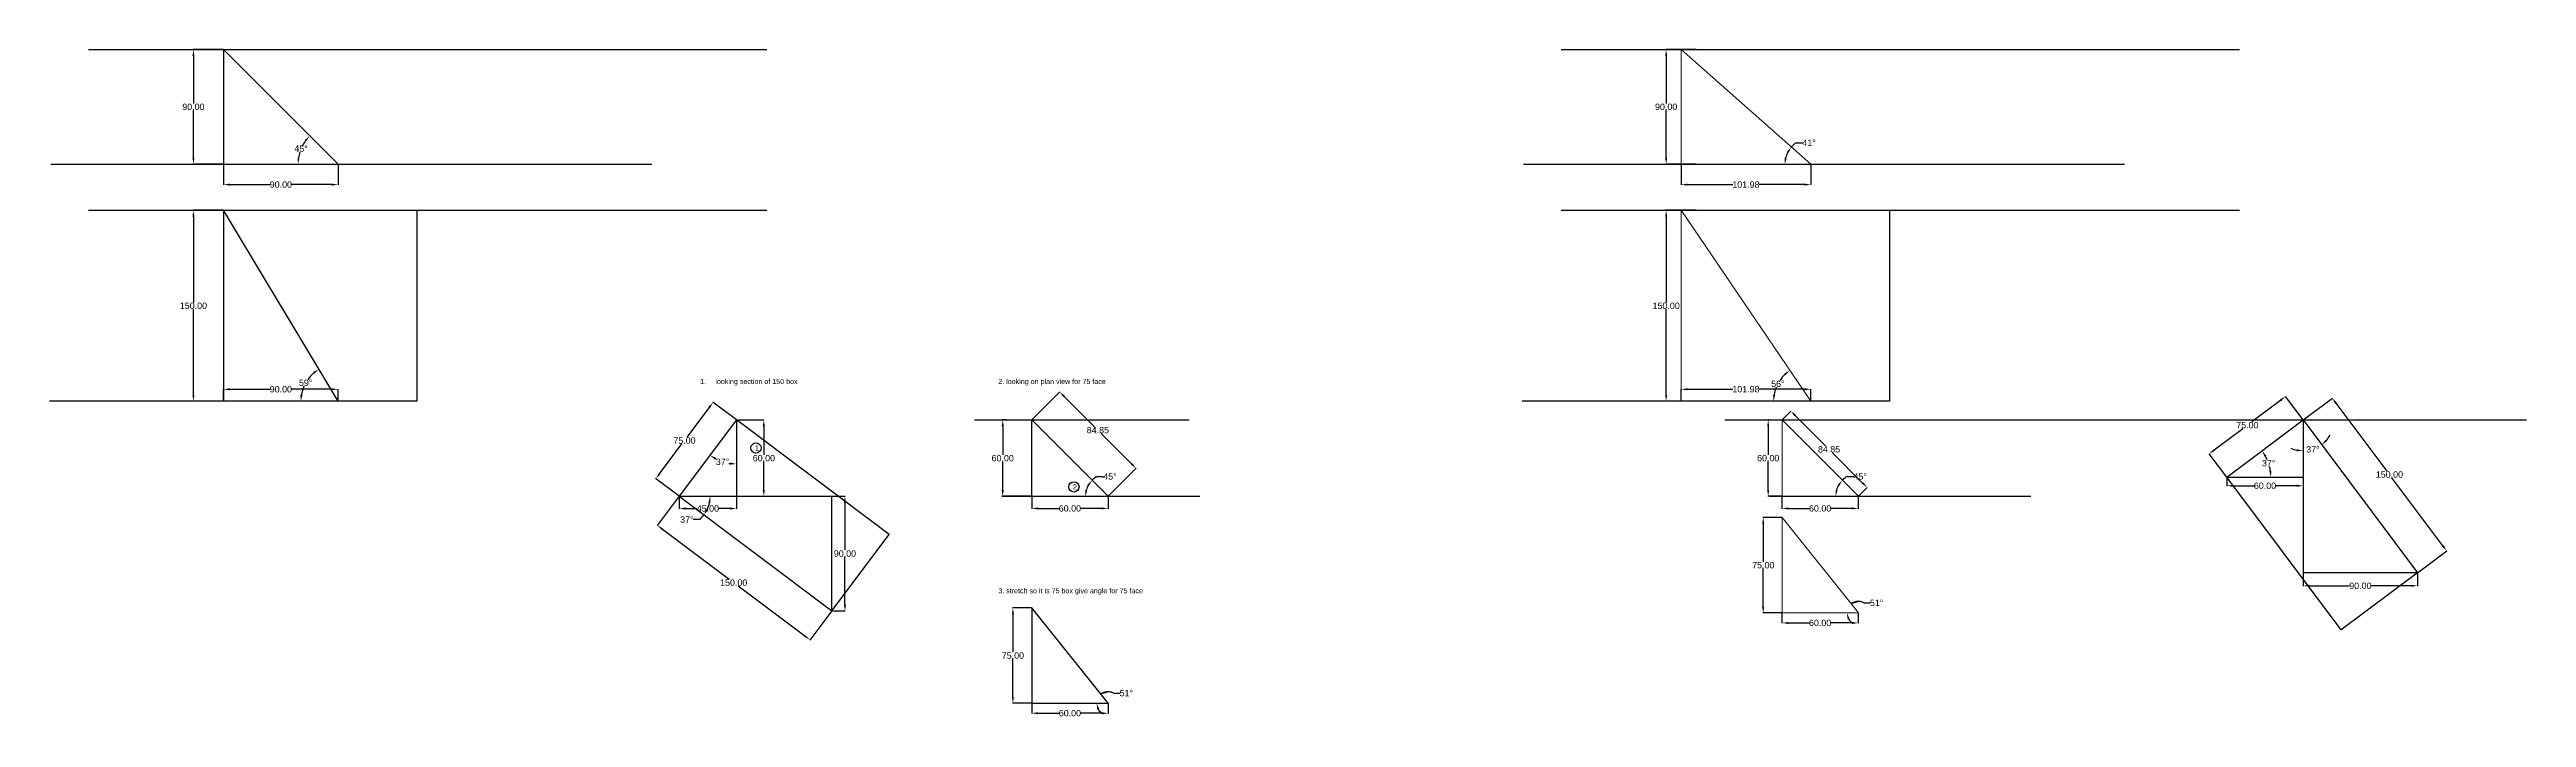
# Model space of a CAD drawing. Header units: inches. Extents: x -158689 to 90055, y -56267 to 67066.
# Drawn here: x 4225 to 6171, y -4177 to -3652 of the extents above; entities that cross this region are included whole.
import ezdxf

# ---------------------------------------------------------------- set-up
doc = ezdxf.new("R2010")
doc.units = ezdxf.units.IN
doc.header["$MEASUREMENT"] = 0
doc.layers.add('Hazzard', color=240, linetype='Continuous', lineweight=18)
doc.styles.get("Standard").update_dxf_attribs({"font": 'arial.ttf'})
doc.dimstyles.get("Standard").update_dxf_attribs({"dimtxt": 0.18, "dimasz": 0.18, "dimexe": 0.18, "dimexo": 0.0625, "dimgap": 0.09, "dimtad": 0, "dimtih": 1, "dimtoh": 1, "dimdec": 4, "dimzin": 0, "dimdsep": 46, "dimtxsty": 'Standard', "dimcen": 0.09, "dimadec": 0, "dimazin": 0, "dimtfac": 1, "dimtdec": 4, "dimtofl": 0, "dimtmove": 0, "dimatfit": 3, "dimfxl": 1, "dimtolj": 1, "dimtzin": 0, "dimarcsym": 0})

# ---------------------------------------------------------------- blocks, each defined once
blk = doc.blocks.new('*D1')
at = {"color": 0, "lineweight": -2, "transparency": 16777216}
blk.add_line((5047.9, -3987.2), (5052.9, -3987.2), dxfattribs=at)
for start, end in [(118.8919, 135), (151.1081, 163.8919)]:
    blk.add_arc((5056.5, -4002.8), 17.8, start, end, dxfattribs=at)
at = {"color": 0, "transparency": 16777216}
for points in [[(5040.2, -3993.7), (5041.5, -3994.7), (5043.9, -3990.2)], [(5040.2, -3998), (5038.5, -3997.7), (5038.7, -4002.8)]]:
    blk.add_solid(points, dxfattribs=at)
at = {"layer": 'Defpoints', "color": 0, "transparency": 16777216}
for p in [(4996.5, -3942.8), (4973, -4002.8), (5039.3, -3998.2), (5056.5, -4002.8), (5128.7, -4002.8)]:
    blk.add_point(p, dxfattribs=at)
at = {"color": 0, "transparency": 16777216, "insert": (5058, -3987.2), "char_height": 5, "attachment_point": 5}
blk.add_mtext('\\A1;45°', dxfattribs=at)
blk = doc.blocks.new('*D2')
at = {"color": 0, "lineweight": -2, "transparency": 16777216}
for p, q in [((4996.5, -4002.9), (4996.5, -4012.5)), ((5056.5, -4002.9), (5056.5, -4012.5)), ((5001.5, -4012.3), (5018, -4012.3)), ((5051.5, -4012.3), (5035, -4012.3))]:
    blk.add_line(p, q, dxfattribs=at)
at = {"color": 0, "transparency": 16777216}
for points in [[(5001.5, -4011.5), (5001.5, -4013.1), (4996.5, -4012.3)], [(5051.5, -4011.5), (5051.5, -4013.1), (5056.5, -4012.3)]]:
    blk.add_solid(points, dxfattribs=at)
at = {"layer": 'Defpoints', "color": 0, "transparency": 16777216}
for p in [(4996.5, -4002.8), (5056.5, -4002.8), (5056.5, -4012.3)]:
    blk.add_point(p, dxfattribs=at)
at = {"color": 0, "transparency": 16777216, "insert": (5026.5, -4012.3), "char_height": 5, "attachment_point": 5}
blk.add_mtext('\\A1;60.00', dxfattribs=at)
blk = doc.blocks.new('*D3')
at = {"color": 0, "lineweight": -2, "transparency": 16777216}
for p, q in [((4976.6, -3942.8), (4973.6, -3942.8)), ((4973.7, -3947.8), (4973.7, -3970.2)), ((4973.7, -3997.8), (4973.7, -3975.4)), ((4996.4, -4002.8), (4973.6, -4002.8))]:
    blk.add_line(p, q, dxfattribs=at)
at = {"color": 0, "transparency": 16777216}
for points in [[(4972.9, -3947.8), (4974.6, -3947.8), (4973.7, -3942.8)], [(4972.9, -3997.8), (4974.6, -3997.8), (4973.7, -4002.8)]]:
    blk.add_solid(points, dxfattribs=at)
at = {"layer": 'Defpoints', "color": 0, "transparency": 16777216}
for p in [(4973.7, -3942.8), (4976.7, -3942.8, 45), (4996.5, -4002.8)]:
    blk.add_point(p, dxfattribs=at)
at = {"color": 0, "transparency": 16777216, "insert": (4973.7, -3972.8), "char_height": 5, "attachment_point": 5}
blk.add_mtext('\\A1;60.00', dxfattribs=at)
blk = doc.blocks.new('*D4')
at = {"color": 0, "lineweight": -2, "transparency": 16777216}
for p, q in [((4764.4, -3942.8), (4745.9, -3928.9)), ((4743.1, -3933), (4725.5, -3956.4)), ((4704.1, -3985), (4721.6, -3961.6)), ((4719.4, -4002.8), (4700.9, -3988.9))]:
    blk.add_line(p, q, dxfattribs=at)
at = {"color": 0, "transparency": 16777216}
for points in [[(4742.4, -3932.5), (4743.7, -3933.5), (4746.1, -3929)], [(4703.4, -3984.5), (4704.7, -3985.5), (4701.1, -3989)]]:
    blk.add_solid(points, dxfattribs=at)
at = {"layer": 'Defpoints', "color": 0, "transparency": 16777216}
for p in [(4764.5, -3942.8, 20844.3), (4701.1, -3989), (4719.5, -4002.8, 20844.3)]:
    blk.add_point(p, dxfattribs=at)
at = {"color": 0, "transparency": 16777216, "insert": (4723.6, -3959), "char_height": 5, "attachment_point": 5}
blk.add_mtext('\\A1;75.00', dxfattribs=at)
blk = doc.blocks.new('*D5')
at = {"color": 0, "lineweight": -2, "transparency": 16777216}
for p, q in [((4764.5, -3942.8), (4786.1, -3942.8)), ((4786, -3947.8), (4786, -3970.2)), ((4786, -3997.8), (4786, -3975.4)), ((4764.5, -4002.8), (4786.1, -4002.8))]:
    blk.add_line(p, q, dxfattribs=at)
at = {"color": 0, "transparency": 16777216}
for points in [[(4785.1, -3947.8), (4786.8, -3947.8), (4786, -3942.8)], [(4785.1, -3997.8), (4786.8, -3997.8), (4786, -4002.8)]]:
    blk.add_solid(points, dxfattribs=at)
at = {"layer": 'Defpoints', "color": 0, "transparency": 16777216}
for p in [(4764.5, -3942.8, 20844.3), (4764.5, -4002.8, 20844.3), (4786, -4002.8)]:
    blk.add_point(p, dxfattribs=at)
at = {"color": 0, "transparency": 16777216, "insert": (4786, -3972.8), "char_height": 5, "attachment_point": 5}
blk.add_mtext('\\A1;60.00', dxfattribs=at)
blk = doc.blocks.new('*D6')
at = {"color": 0, "lineweight": -2, "transparency": 16777216}
for start, end in [(241.4064, 242.5908), (260.0893, 261.7237)]:
    blk.add_arc((4764.5, -3942.8), 34.6, start, end, dxfattribs=at)
at = {"color": 0, "transparency": 16777216}
for points in [[(4747.4, -3973.9), (4748.3, -3972.5), (4743.7, -3970.5)], [(4759.5, -3976.2), (4759.4, -3977.9), (4764.5, -3977.4)]]:
    blk.add_solid(points, dxfattribs=at)
at = {"layer": 'Defpoints', "color": 0, "transparency": 16777216}
for p in [(4764.5, -3942.8, 20844.3), (4764.5, -3942.8, 20844.3), (4750, -3974.3), (4719.5, -4002.8, 20844.3), (4764.5, -4002.8, 20844.3)]:
    blk.add_point(p, dxfattribs=at)
at = {"color": 0, "transparency": 16777216, "insert": (4753.5, -3975.7), "char_height": 5, "attachment_point": 5}
blk.add_mtext('\\A1;37°', dxfattribs=at)
blk = doc.blocks.new('*D7')
at = {"color": 0, "lineweight": -2, "transparency": 16777216}
for p, q in [((4996.4, -4090.4), (4981.5, -4090.4)), ((4981.7, -4095.4), (4981.7, -4125.2)), ((4981.7, -4160.4), (4981.7, -4130.5)), ((4996.4, -4165.4), (4981.5, -4165.4))]:
    blk.add_line(p, q, dxfattribs=at)
at = {"color": 0, "transparency": 16777216}
for points in [[(4980.9, -4095.4), (4982.5, -4095.4), (4981.7, -4090.4)], [(4980.9, -4160.4), (4982.5, -4160.4), (4981.7, -4165.4)]]:
    blk.add_solid(points, dxfattribs=at)
at = {"layer": 'Defpoints', "color": 0, "transparency": 16777216}
for p in [(4996.5, -4090.4), (4981.7, -4165.4), (4996.5, -4165.4)]:
    blk.add_point(p, dxfattribs=at)
at = {"color": 0, "transparency": 16777216, "insert": (4981.7, -4127.9), "char_height": 5, "attachment_point": 5}
blk.add_mtext('\\A1;75.00', dxfattribs=at)
blk = doc.blocks.new('*D8')
at = {"color": 0, "lineweight": -2, "transparency": 16777216}
for p, q in [((4996.5, -4165.4), (4996.5, -4173.4)), ((5056.5, -4165.4), (5056.5, -4173.4)), ((5001.5, -4173.2), (5018, -4173.2)), ((5051.5, -4173.2), (5035, -4173.2))]:
    blk.add_line(p, q, dxfattribs=at)
at = {"color": 0, "transparency": 16777216}
for points in [[(5001.5, -4172.4), (5001.5, -4174.1), (4996.5, -4173.2)], [(5051.5, -4172.4), (5051.5, -4174.1), (5056.5, -4173.2)]]:
    blk.add_solid(points, dxfattribs=at)
at = {"layer": 'Defpoints', "color": 0, "transparency": 16777216}
for p in [(4996.5, -4165.4), (5056.5, -4165.4), (5056.5, -4173.2)]:
    blk.add_point(p, dxfattribs=at)
at = {"color": 0, "transparency": 16777216, "insert": (5026.5, -4173.2), "char_height": 5, "attachment_point": 5}
blk.add_mtext('\\A1;60.00', dxfattribs=at)
blk = doc.blocks.new('*D9')
at = {"color": 0, "lineweight": -2, "transparency": 16777216}
blk.add_line((5060.8, -4157.4), (5065.8, -4157.4), dxfattribs=at)
for start, end in [(61.4908, 128.6598), (64.4343, 96.547), (212.1128, 244.2255)]:
    blk.add_arc((5056.5, -4165.4), 9.04, start, end, dxfattribs=at)
at = {"color": 0, "transparency": 16777216}
for points in [[(5048, -4170.4), (5049.6, -4169.9), (5047.5, -4165.4)], [(5055.8, -4157.2), (5055.1, -4155.6), (5050.8, -4158.3)]]:
    blk.add_solid(points, dxfattribs=at)
at = {"layer": 'Defpoints', "color": 0, "transparency": 16777216}
for p in [(4996.5, -4090.4), (4996.5, -4165.4), (5047.9, -4162.7), (5056.5, -4165.4), (5056.5, -4165.4)]:
    blk.add_point(p, dxfattribs=at)
at = {"color": 0, "transparency": 16777216, "insert": (5070.8, -4157.4), "char_height": 5, "attachment_point": 5}
blk.add_mtext('\\A1;51°', dxfattribs=at)
blk = doc.blocks.new('*D10')
at = {"color": 0, "lineweight": -2, "transparency": 16777216}
for p, q in [((4719.4, -4002.8), (4702.2, -4025.8)), ((4706.3, -4028.6), (4758.8, -4068)), ((4818.3, -4112.6), (4765.8, -4073.3)), ((4839.4, -4092.8), (4822.2, -4115.8))]:
    blk.add_line(p, q, dxfattribs=at)
at = {"color": 0, "transparency": 16777216}
for points in [[(4706.8, -4028), (4705.8, -4029.3), (4702.3, -4025.6)], [(4818.8, -4112), (4817.8, -4113.3), (4822.3, -4115.6)]]:
    blk.add_solid(points, dxfattribs=at)
at = {"layer": 'Defpoints', "color": 0, "transparency": 16777216}
for p in [(4719.5, -4002.8, 20844.3), (4702.3, -4025.6), (4839.5, -4092.8, 20844.3)]:
    blk.add_point(p, dxfattribs=at)
at = {"color": 0, "transparency": 16777216, "insert": (4762.3, -4070.6), "char_height": 5, "attachment_point": 5}
blk.add_mtext('\\A1;150.00', dxfattribs=at)
blk = doc.blocks.new('*D11')
at = {"color": 0, "lineweight": -2, "transparency": 16777216}
for p, q in [((4839.5, -4002.8), (4849.9, -4002.8)), ((4849.7, -4007.8), (4849.7, -4045.2)), ((4849.7, -4087.8), (4849.7, -4050.4)), ((4839.5, -4092.8), (4849.9, -4092.8))]:
    blk.add_line(p, q, dxfattribs=at)
at = {"color": 0, "transparency": 16777216}
for points in [[(4848.9, -4007.8), (4850.6, -4007.8), (4849.7, -4002.8)], [(4848.9, -4087.8), (4850.6, -4087.8), (4849.7, -4092.8)]]:
    blk.add_solid(points, dxfattribs=at)
at = {"layer": 'Defpoints', "color": 0, "transparency": 16777216}
for p in [(4839.5, -4002.8, 20844.3), (4839.5, -4092.8, 20844.3), (4849.7, -4092.8)]:
    blk.add_point(p, dxfattribs=at)
at = {"color": 0, "transparency": 16777216, "insert": (4849.7, -4047.8), "char_height": 5, "attachment_point": 5}
blk.add_mtext('\\A1;90.00', dxfattribs=at)
blk = doc.blocks.new('*D12')
at = {"color": 0, "lineweight": -2, "transparency": 16777216}
blk.add_line((4735.5, -4021.1), (4730.5, -4021.1), dxfattribs=at)
for start, end in [(334.9259, 348.2042), (311.3343, 323.1301)]:
    blk.add_arc((4719.5, -4002.8), 24.3, start, end, dxfattribs=at)
at = {"color": 0, "transparency": 16777216}
for points in [[(4742.4, -4007.7), (4744.1, -4007.9), (4743.8, -4002.8)], [(4742.2, -4013.5), (4740.8, -4012.7), (4738.9, -4017.4)]]:
    blk.add_solid(points, dxfattribs=at)
at = {"layer": 'Defpoints', "color": 0, "transparency": 16777216}
for p in [(4719.5, -4002.8, 20844.3), (4719.5, -4002.8, 20844.3), (4743.2, -4008), (4764.5, -4002.8, 20844.3), (4839.5, -4092.8, 20844.3)]:
    blk.add_point(p, dxfattribs=at)
at = {"color": 0, "transparency": 16777216, "insert": (4725.5, -4021.1), "char_height": 5, "attachment_point": 5}
blk.add_mtext('\\A1;37°', dxfattribs=at)
blk = doc.blocks.new('*D13')
at = {"color": 0, "lineweight": -2, "transparency": 16777216}
for p, q in [((4361.4, -3741.8), (4361.4, -3758.1)), ((4451.4, -3741.8), (4451.4, -3758.1)), ((4366.4, -3757.9), (4397.9, -3757.9)), ((4446.4, -3757.9), (4415, -3757.9))]:
    blk.add_line(p, q, dxfattribs=at)
at = {"color": 0, "transparency": 16777216}
for points in [[(4366.4, -3757.1), (4366.4, -3758.7), (4361.4, -3757.9)], [(4446.4, -3757.1), (4446.4, -3758.7), (4451.4, -3757.9)]]:
    blk.add_solid(points, dxfattribs=at)
at = {"layer": 'Defpoints', "color": 0, "transparency": 16777216}
for p in [(4361.4, -3741.8, -75), (4451.4, -3741.8, 45), (4451.4, -3757.9)]:
    blk.add_point(p, dxfattribs=at)
at = {"color": 0, "transparency": 16777216, "insert": (4406.4, -3757.9), "char_height": 5, "attachment_point": 5}
blk.add_mtext('\\A1;90.00', dxfattribs=at)
blk = doc.blocks.new('*D14')
at = {"color": 0, "lineweight": -2, "transparency": 16777216}
for p, q in [((4361.4, -3651.8), (4337.5, -3651.8)), ((4337.7, -3656.8), (4337.7, -3694.1)), ((4337.7, -3736.8), (4337.7, -3699.4)), ((4361.4, -3741.8), (4337.5, -3741.8))]:
    blk.add_line(p, q, dxfattribs=at)
at = {"color": 0, "transparency": 16777216}
for points in [[(4336.9, -3656.8), (4338.5, -3656.8), (4337.7, -3651.8)], [(4336.9, -3736.8), (4338.5, -3736.8), (4337.7, -3741.8)]]:
    blk.add_solid(points, dxfattribs=at)
at = {"layer": 'Defpoints', "color": 0, "transparency": 16777216}
for p in [(4337.7, -3651.8), (4361.4, -3651.8, -75), (4361.4, -3741.8, -75)]:
    blk.add_point(p, dxfattribs=at)
at = {"color": 0, "transparency": 16777216, "insert": (4337.7, -3696.8), "char_height": 5, "attachment_point": 5}
blk.add_mtext('\\A1;90.00', dxfattribs=at)
blk = doc.blocks.new('*D15')
at = {"color": 0, "lineweight": -2, "transparency": 16777216}
for start, end in [(162.5911, 170.9048), (144.0952, 152.2136)]:
    blk.add_arc((4451.4, -3741.8), 31.5, start, end, dxfattribs=at)
at = {"color": 0, "transparency": 16777216}
for points in [[(4421.1, -3736.9), (4419.5, -3736.7), (4419.9, -3741.8)], [(4425.3, -3722.8), (4426.5, -3723.8), (4429.1, -3719.5)]]:
    blk.add_solid(points, dxfattribs=at)
at = {"layer": 'Defpoints', "color": 0, "transparency": 16777216}
for p in [(4361.4, -3651.8, 45), (4424.1, -3726), (4225.5, -3741.8, 45), (4451.4, -3741.8, 45), (4698, -3741.8, 45)]:
    blk.add_point(p, dxfattribs=at)
at = {"color": 0, "transparency": 16777216, "insert": (4422.3, -3729.7), "char_height": 5, "attachment_point": 5}
blk.add_mtext('\\A1;45°', dxfattribs=at)
blk = doc.blocks.new('*D16')
at = {"color": 0, "lineweight": -2, "transparency": 16777216}
for p, q in [((4361.4, -3778.1), (4337.5, -3778.1)), ((4337.7, -3783.1), (4337.7, -3850.4)), ((4337.7, -3923.1), (4337.7, -3855.7)), ((4361.4, -3928.1), (4337.5, -3928.1))]:
    blk.add_line(p, q, dxfattribs=at)
at = {"color": 0, "transparency": 16777216}
for points in [[(4336.9, -3783.1), (4338.5, -3783.1), (4337.7, -3778.1)], [(4336.9, -3923.1), (4338.5, -3923.1), (4337.7, -3928.1)]]:
    blk.add_solid(points, dxfattribs=at)
at = {"layer": 'Defpoints', "color": 0, "transparency": 16777216}
for p in [(4337.7, -3778.1), (4361.4, -3778.1, -75), (4361.4, -3928.1, -75)]:
    blk.add_point(p, dxfattribs=at)
at = {"color": 0, "transparency": 16777216, "insert": (4337.7, -3853.1), "char_height": 5, "attachment_point": 5}
blk.add_mtext('\\A1;150.00', dxfattribs=at)
blk = doc.blocks.new('*D17')
at = {"color": 0, "lineweight": -2, "transparency": 16777216}
for p, q in [((4361.4, -3928), (4361.4, -3918.5)), ((4366.4, -3918.7), (4397.9, -3918.7)), ((4446.4, -3918.7), (4415, -3918.7)), ((4451.4, -3928), (4451.4, -3918.5))]:
    blk.add_line(p, q, dxfattribs=at)
at = {"color": 0, "transparency": 16777216}
for points in [[(4366.4, -3917.9), (4366.4, -3919.5), (4361.4, -3918.7)], [(4446.4, -3917.9), (4446.4, -3919.5), (4451.4, -3918.7)]]:
    blk.add_solid(points, dxfattribs=at)
at = {"layer": 'Defpoints', "color": 0, "transparency": 16777216}
for p in [(4361.4, -3928.1, -75), (4451.4, -3918.7), (4451.4, -3928.1, 45)]:
    blk.add_point(p, dxfattribs=at)
at = {"color": 0, "transparency": 16777216, "insert": (4406.4, -3918.7), "char_height": 5, "attachment_point": 5}
blk.add_mtext('\\A1;90.00', dxfattribs=at)
blk = doc.blocks.new('*D18')
at = {"color": 0, "lineweight": -2, "transparency": 16777216}
for start, end in [(130.7519, 144.3461), (156.2648, 170.2119)]:
    blk.add_arc((4451.4, -3928.1), 29.3, start, end, dxfattribs=at)
at = {"color": 0, "transparency": 16777216}
for points in [[(4431.8, -3905.2), (4432.8, -3906.6), (4436.4, -3903)], [(4423.4, -3923.2), (4421.7, -3923), (4422.1, -3928.1)]]:
    blk.add_solid(points, dxfattribs=at)
at = {"layer": 'Defpoints', "color": 0, "transparency": 16777216}
for p in [(4361.4, -3778.1, 45), (4428.8, -3909.5), (4224.6, -3928.1, -75), (4451.4, -3928.1, 45), (4513.2, -3928.1, -75)]:
    blk.add_point(p, dxfattribs=at)
at = {"color": 0, "transparency": 16777216, "insert": (4425.9, -3913.6), "char_height": 5, "attachment_point": 5}
blk.add_mtext('\\A1;59°', dxfattribs=at)
blk = doc.blocks.new('*D38')
at = {"color": 0, "lineweight": -2, "transparency": 16777216}
blk.add_line((5637.5, -3987.2), (5642.5, -3987.2), dxfattribs=at)
for start, end in [(118.8919, 135), (151.1081, 163.8919)]:
    blk.add_arc((5646.1, -4002.8), 17.8, start, end, dxfattribs=at)
at = {"color": 0, "transparency": 16777216}
for points in [[(5629.9, -3993.7), (5631.2, -3994.7), (5633.5, -3990.2)], [(5629.8, -3998), (5628.2, -3997.7), (5628.3, -4002.8)]]:
    blk.add_solid(points, dxfattribs=at)
at = {"layer": 'Defpoints', "color": 0, "transparency": 16777216}
for p in [(5586.1, -3942.8), (5576.3, -4002.8), (5628.9, -3998.2), (5646.1, -4002.8), (5781.7, -4002.8)]:
    blk.add_point(p, dxfattribs=at)
at = {"color": 0, "transparency": 16777216, "insert": (5647.6, -3987.2), "char_height": 5, "attachment_point": 5}
blk.add_mtext('\\A1;45°', dxfattribs=at)
blk = doc.blocks.new('*D39')
at = {"color": 0, "lineweight": -2, "transparency": 16777216}
for p, q in [((5586.1, -4002.9), (5586.1, -4012.5)), ((5646.1, -4002.9), (5646.1, -4012.5)), ((5591.1, -4012.3), (5607.6, -4012.3)), ((5641.1, -4012.3), (5624.7, -4012.3))]:
    blk.add_line(p, q, dxfattribs=at)
at = {"color": 0, "transparency": 16777216}
for points in [[(5591.1, -4011.5), (5591.1, -4013.1), (5586.1, -4012.3)], [(5641.1, -4011.5), (5641.1, -4013.1), (5646.1, -4012.3)]]:
    blk.add_solid(points, dxfattribs=at)
at = {"layer": 'Defpoints', "color": 0, "transparency": 16777216}
for p in [(5586.1, -4002.8), (5646.1, -4002.8), (5646.1, -4012.3)]:
    blk.add_point(p, dxfattribs=at)
at = {"color": 0, "transparency": 16777216, "insert": (5616.1, -4012.3), "char_height": 5, "attachment_point": 5}
blk.add_mtext('\\A1;60.00', dxfattribs=at)
blk = doc.blocks.new('*D40')
at = {"color": 0, "lineweight": -2, "transparency": 16777216}
for p, q in [((5575.7, -3942.8), (5575.1, -3942.8)), ((5575.3, -3947.8), (5575.3, -3970.2)), ((5575.3, -3997.8), (5575.3, -3975.4)), ((5586.1, -4002.8), (5575.1, -4002.8))]:
    blk.add_line(p, q, dxfattribs=at)
at = {"color": 0, "transparency": 16777216}
for points in [[(5574.5, -3947.8), (5576.1, -3947.8), (5575.3, -3942.8)], [(5574.5, -3997.8), (5576.1, -3997.8), (5575.3, -4002.8)]]:
    blk.add_solid(points, dxfattribs=at)
at = {"layer": 'Defpoints', "color": 0, "transparency": 16777216}
for p in [(5575.3, -3942.8), (5575.8, -3942.8, 45), (5586.1, -4002.8)]:
    blk.add_point(p, dxfattribs=at)
at = {"color": 0, "transparency": 16777216, "insert": (5575.3, -3972.8), "char_height": 5, "attachment_point": 5}
blk.add_mtext('\\A1;60.00', dxfattribs=at)
blk = doc.blocks.new('*D41')
at = {"color": 0, "lineweight": -2, "transparency": 16777216}
for p, q in [((5586.2, -3942.8), (5593.2, -3935.8)), ((5596.6, -3939.4), (5620.4, -3963.2)), ((5649.5, -3992.4), (5625.7, -3968.5)), ((5646.2, -4002.8), (5653.2, -3995.8))]:
    blk.add_line(p, q, dxfattribs=at)
at = {"color": 0, "transparency": 16777216}
for points in [[(5597.2, -3938.8), (5596, -3940), (5593.1, -3935.9)], [(5650.1, -3991.8), (5648.9, -3992.9), (5653.1, -3995.9)]]:
    blk.add_solid(points, dxfattribs=at)
at = {"layer": 'Defpoints', "color": 0, "transparency": 16777216}
for p in [(5586.1, -3942.8), (5646.1, -4002.8), (5653.1, -3995.9)]:
    blk.add_point(p, dxfattribs=at)
at = {"color": 0, "transparency": 16777216, "insert": (5623.1, -3965.9), "char_height": 5, "attachment_point": 5}
blk.add_mtext('\\A1;84.85', dxfattribs=at)
blk = doc.blocks.new('*D42')
at = {"color": 0, "lineweight": -2, "transparency": 16777216}
for p, q in [((5977.9, -3927.4), (5955.4, -3944.3)), ((5995.7, -3942.7), (5981.8, -3924.3)), ((5925.9, -3966.4), (5948.4, -3949.5)), ((5935.7, -3987.7), (5921.8, -3969.3))]:
    blk.add_line(p, q, dxfattribs=at)
at = {"color": 0, "transparency": 16777216}
for points in [[(5977.4, -3926.7), (5978.4, -3928.1), (5981.9, -3924.4)], [(5925.4, -3965.7), (5926.4, -3967.1), (5921.9, -3969.4)]]:
    blk.add_solid(points, dxfattribs=at)
at = {"layer": 'Defpoints', "color": 0, "transparency": 16777216}
for p in [(5981.9, -3924.4), (5995.7, -3942.8, 20844.3), (5935.7, -3987.8, 20844.3)]:
    blk.add_point(p, dxfattribs=at)
at = {"color": 0, "transparency": 16777216, "insert": (5951.9, -3946.9), "char_height": 5, "attachment_point": 5}
blk.add_mtext('\\A1;75.00', dxfattribs=at)
blk = doc.blocks.new('*D43')
at = {"color": 0, "lineweight": -2, "transparency": 16777216}
for p, q in [((5935.7, -3987.9), (5935.7, -3994.7)), ((5995.7, -3987.9), (5995.7, -3994.7)), ((5940.7, -3994.5), (5957.2, -3994.5)), ((5990.7, -3994.5), (5974.2, -3994.5))]:
    blk.add_line(p, q, dxfattribs=at)
at = {"color": 0, "transparency": 16777216}
for points in [[(5940.7, -3993.7), (5940.7, -3995.3), (5935.7, -3994.5)], [(5990.7, -3993.7), (5990.7, -3995.3), (5995.7, -3994.5)]]:
    blk.add_solid(points, dxfattribs=at)
at = {"layer": 'Defpoints', "color": 0, "transparency": 16777216}
for p in [(5935.7, -3987.8, 20844.3), (5995.7, -3987.8, 20844.3), (5995.7, -3994.5)]:
    blk.add_point(p, dxfattribs=at)
at = {"color": 0, "transparency": 16777216, "insert": (5965.7, -3994.5), "char_height": 5, "attachment_point": 5}
blk.add_mtext('\\A1;60.00', dxfattribs=at)
blk = doc.blocks.new('*D44')
at = {"color": 0, "lineweight": -2, "transparency": 16777216}
for start, end in [(23.114, 28.5936), (8.2763, 13.8803)]:
    blk.add_arc((5935.7, -3987.8), 34.6, start, end, dxfattribs=at)
at = {"color": 0, "transparency": 16777216}
for points in [[(5965.4, -3971.7), (5966.8, -3970.8), (5963.4, -3967)], [(5970.8, -3982.7), (5969.1, -3982.9), (5970.3, -3987.8)]]:
    blk.add_solid(points, dxfattribs=at)
at = {"layer": 'Defpoints', "color": 0, "transparency": 16777216}
for p in [(5995.7, -3942.8, 20844.3), (5935.7, -3987.8, 20844.3), (5935.7, -3987.8, 20844.3), (5969.5, -3980.4), (5995.7, -3987.8, 20844.3)]:
    blk.add_point(p, dxfattribs=at)
at = {"color": 0, "transparency": 16777216, "insert": (5968.6, -3976.8), "char_height": 5, "attachment_point": 5}
blk.add_mtext('\\A1;37°', dxfattribs=at)
blk = doc.blocks.new('*D45')
at = {"color": 0, "lineweight": -2, "transparency": 16777216}
for p, q in [((5586.1, -4019.4), (5571.2, -4019.4)), ((5571.4, -4024.4), (5571.4, -4054.3)), ((5571.4, -4089.4), (5571.4, -4059.6)), ((5586.1, -4094.4), (5571.2, -4094.4))]:
    blk.add_line(p, q, dxfattribs=at)
at = {"color": 0, "transparency": 16777216}
for points in [[(5570.5, -4024.4), (5572.2, -4024.4), (5571.4, -4019.4)], [(5570.5, -4089.4), (5572.2, -4089.4), (5571.4, -4094.4)]]:
    blk.add_solid(points, dxfattribs=at)
at = {"layer": 'Defpoints', "color": 0, "transparency": 16777216}
for p in [(5586.1, -4019.4), (5571.4, -4094.4), (5586.1, -4094.4)]:
    blk.add_point(p, dxfattribs=at)
at = {"color": 0, "transparency": 16777216, "insert": (5571.4, -4056.9), "char_height": 5, "attachment_point": 5}
blk.add_mtext('\\A1;75.00', dxfattribs=at)
blk = doc.blocks.new('*D46')
at = {"color": 0, "lineweight": -2, "transparency": 16777216}
for p, q in [((5586.1, -4094.5), (5586.1, -4102.5)), ((5591.1, -4102.3), (5607.6, -4102.3)), ((5641.1, -4102.3), (5624.7, -4102.3)), ((5646.1, -4094.5), (5646.1, -4102.5))]:
    blk.add_line(p, q, dxfattribs=at)
at = {"color": 0, "transparency": 16777216}
for points in [[(5591.1, -4101.5), (5591.1, -4103.1), (5586.1, -4102.3)], [(5641.1, -4101.5), (5641.1, -4103.1), (5646.1, -4102.3)]]:
    blk.add_solid(points, dxfattribs=at)
at = {"layer": 'Defpoints', "color": 0, "transparency": 16777216}
for p in [(5586.1, -4094.4), (5646.1, -4094.4), (5646.1, -4102.3)]:
    blk.add_point(p, dxfattribs=at)
at = {"color": 0, "transparency": 16777216, "insert": (5616.1, -4102.3), "char_height": 5, "attachment_point": 5}
blk.add_mtext('\\A1;60.00', dxfattribs=at)
blk = doc.blocks.new('*D47')
at = {"color": 0, "lineweight": -2, "transparency": 16777216}
blk.add_line((5650.5, -4086.5), (5655.5, -4086.5), dxfattribs=at)
for start, end in [(61.4908, 128.6598), (64.4343, 96.547), (212.1128, 244.2255)]:
    blk.add_arc((5646.1, -4094.4), 9.04, start, end, dxfattribs=at)
at = {"color": 0, "transparency": 16777216}
for points in [[(5645.4, -4086.2), (5644.8, -4084.7), (5640.5, -4087.4)], [(5637.7, -4099.4), (5639.3, -4099), (5637.1, -4094.4)]]:
    blk.add_solid(points, dxfattribs=at)
at = {"layer": 'Defpoints', "color": 0, "transparency": 16777216}
for p in [(5586.1, -4019.4), (5586.1, -4094.4), (5637.5, -4091.8), (5646.1, -4094.4), (5646.1, -4094.4)]:
    blk.add_point(p, dxfattribs=at)
at = {"color": 0, "transparency": 16777216, "insert": (5660.5, -4086.5), "char_height": 5, "attachment_point": 5}
blk.add_mtext('\\A1;51°', dxfattribs=at)
blk = doc.blocks.new('*D48')
at = {"color": 0, "lineweight": -2, "transparency": 16777216}
for p, q in [((5995.7, -3942.8), (6018.7, -3925.6)), ((6021.5, -3929.7), (6061.6, -3983)), ((6105.5, -4041.7), (6065.5, -3988.3)), ((6085.7, -4062.8), (6108.7, -4045.6))]:
    blk.add_line(p, q, dxfattribs=at)
at = {"color": 0, "transparency": 16777216}
for points in [[(6022.2, -3929.2), (6020.9, -3930.2), (6018.5, -3925.7)], [(6106.2, -4041.2), (6104.9, -4042.2), (6108.5, -4045.7)]]:
    blk.add_solid(points, dxfattribs=at)
at = {"layer": 'Defpoints', "color": 0, "transparency": 16777216}
for p in [(6018.5, -3925.7), (5995.7, -3942.8, 20844.3), (6085.7, -4062.8, 20844.3)]:
    blk.add_point(p, dxfattribs=at)
at = {"color": 0, "transparency": 16777216, "insert": (6063.5, -3985.7), "char_height": 5, "attachment_point": 5}
blk.add_mtext('\\A1;150.00', dxfattribs=at)
blk = doc.blocks.new('*D49')
at = {"color": 0, "lineweight": -2, "transparency": 16777216}
for p, q in [((5995.7, -4062.9), (5995.7, -4073.3)), ((6085.7, -4062.9), (6085.7, -4073.3)), ((6000.7, -4073.1), (6032.2, -4073.1)), ((6080.7, -4073.1), (6049.2, -4073.1))]:
    blk.add_line(p, q, dxfattribs=at)
at = {"color": 0, "transparency": 16777216}
for points in [[(6000.7, -4072.3), (6000.7, -4073.9), (5995.7, -4073.1)], [(6080.7, -4072.3), (6080.7, -4073.9), (6085.7, -4073.1)]]:
    blk.add_solid(points, dxfattribs=at)
at = {"layer": 'Defpoints', "color": 0, "transparency": 16777216}
for p in [(5995.7, -4062.8, 20844.3), (6085.7, -4062.8, 20844.3), (6085.7, -4073.1)]:
    blk.add_point(p, dxfattribs=at)
at = {"color": 0, "transparency": 16777216, "insert": (6040.7, -4073.1), "char_height": 5, "attachment_point": 5}
blk.add_mtext('\\A1;90.00', dxfattribs=at)
blk = doc.blocks.new('*D50')
at = {"color": 0, "lineweight": -2, "transparency": 16777216}
for start, end in [(246.4083, 258.2042), (318.6657, 330.4615)]:
    blk.add_arc((5995.7, -3942.8), 24.3, start, end, dxfattribs=at)
at = {"color": 0, "transparency": 16777216}
for points in [[(5990.8, -3965.8), (5990.6, -3967.4), (5995.7, -3967.1)], [(6014.5, -3959.5), (6013.4, -3958.3), (6010.3, -3962.3)]]:
    blk.add_solid(points, dxfattribs=at)
at = {"layer": 'Defpoints', "color": 0, "transparency": 16777216}
for p in [(5995.7, -3942.8, 20844.3), (5995.7, -3942.8, 20844.3), (6000.9, -3966.6), (5995.7, -3987.8, 20844.3), (6085.7, -4062.8, 20844.3)]:
    blk.add_point(p, dxfattribs=at)
at = {"color": 0, "transparency": 16777216, "insert": (6003.4, -3965.9), "char_height": 5, "attachment_point": 5}
blk.add_mtext('\\A1;37°', dxfattribs=at)
blk = doc.blocks.new('*D51')
at = {"color": 0, "lineweight": -2, "transparency": 16777216}
for p, q in [((5506.8, -3741.8), (5506.8, -3758.1)), ((5608.8, -3741.8), (5608.8, -3758.1)), ((5511.8, -3757.9), (5547.6, -3757.9)), ((5603.8, -3757.9), (5568.1, -3757.9))]:
    blk.add_line(p, q, dxfattribs=at)
at = {"color": 0, "transparency": 16777216}
for points in [[(5511.8, -3757.1), (5511.8, -3758.7), (5506.8, -3757.9)], [(5603.8, -3757.1), (5603.8, -3758.7), (5608.8, -3757.9)]]:
    blk.add_solid(points, dxfattribs=at)
at = {"layer": 'Defpoints', "color": 0, "transparency": 16777216}
for p in [(5506.8, -3741.8, 45), (5608.8, -3741.8, 45), (5608.8, -3757.9)]:
    blk.add_point(p, dxfattribs=at)
at = {"color": 0, "transparency": 16777216, "insert": (5557.8, -3757.9), "char_height": 5, "attachment_point": 5}
blk.add_mtext('\\A1;101.98', dxfattribs=at)
blk = doc.blocks.new('*D52')
at = {"color": 0, "lineweight": -2, "transparency": 16777216}
for p, q in [((5518.7, -3651.8), (5494.9, -3651.8)), ((5495.1, -3656.8), (5495.1, -3694.1)), ((5495.1, -3736.8), (5495.1, -3699.4)), ((5518.7, -3741.8), (5494.9, -3741.8))]:
    blk.add_line(p, q, dxfattribs=at)
at = {"color": 0, "transparency": 16777216}
for points in [[(5494.3, -3656.8), (5495.9, -3656.8), (5495.1, -3651.8)], [(5494.3, -3736.8), (5495.9, -3736.8), (5495.1, -3741.8)]]:
    blk.add_solid(points, dxfattribs=at)
at = {"layer": 'Defpoints', "color": 0, "transparency": 16777216}
for p in [(5495.1, -3651.8), (5518.8, -3651.8, -75), (5518.8, -3741.8, -75)]:
    blk.add_point(p, dxfattribs=at)
at = {"color": 0, "transparency": 16777216, "insert": (5495.1, -3696.8), "char_height": 5, "attachment_point": 5}
blk.add_mtext('\\A1;90.00', dxfattribs=at)
blk = doc.blocks.new('*D53')
at = {"color": 0, "lineweight": -2, "transparency": 16777216}
for p, q in [((5518.7, -3778.1), (5494.9, -3778.1)), ((5495.1, -3783.1), (5495.1, -3850.4)), ((5495.1, -3923.1), (5495.1, -3855.7)), ((5518.7, -3928.1), (5494.9, -3928.1))]:
    blk.add_line(p, q, dxfattribs=at)
at = {"color": 0, "transparency": 16777216}
for points in [[(5494.3, -3783.1), (5495.9, -3783.1), (5495.1, -3778.1)], [(5494.3, -3923.1), (5495.9, -3923.1), (5495.1, -3928.1)]]:
    blk.add_solid(points, dxfattribs=at)
at = {"layer": 'Defpoints', "color": 0, "transparency": 16777216}
for p in [(5495.1, -3778.1), (5518.8, -3778.1, -75), (5518.8, -3928.1, -75)]:
    blk.add_point(p, dxfattribs=at)
at = {"color": 0, "transparency": 16777216, "insert": (5495.1, -3853.1), "char_height": 5, "attachment_point": 5}
blk.add_mtext('\\A1;150.00', dxfattribs=at)
blk = doc.blocks.new('*D54')
at = {"color": 0, "lineweight": -2, "transparency": 16777216}
for p, q in [((5506.8, -3928), (5506.8, -3918.5)), ((5511.8, -3918.7), (5547.6, -3918.7)), ((5603.8, -3918.7), (5568.1, -3918.7)), ((5608.8, -3928), (5608.8, -3918.5))]:
    blk.add_line(p, q, dxfattribs=at)
at = {"color": 0, "transparency": 16777216}
for points in [[(5511.8, -3917.9), (5511.8, -3919.5), (5506.8, -3918.7)], [(5603.8, -3917.9), (5603.8, -3919.5), (5608.8, -3918.7)]]:
    blk.add_solid(points, dxfattribs=at)
at = {"layer": 'Defpoints', "color": 0, "transparency": 16777216}
for p in [(5506.8, -3928.1, 45), (5608.8, -3918.7), (5608.8, -3928.1, 45)]:
    blk.add_point(p, dxfattribs=at)
at = {"color": 0, "transparency": 16777216, "insert": (5557.8, -3918.7), "char_height": 5, "attachment_point": 5}
blk.add_mtext('\\A1;101.98', dxfattribs=at)
blk = doc.blocks.new('*D55')
at = {"color": 0, "lineweight": -2, "transparency": 16777216}
for start, end in [(133.9998, 146.0805), (157.8118, 170.2119)]:
    blk.add_arc((5608.8, -3928.1), 29.3, start, end, dxfattribs=at)
at = {"color": 0, "transparency": 16777216}
for points in [[(5587.9, -3906.4), (5589, -3907.6), (5592.3, -3903.8)], [(5580.8, -3923.2), (5579.1, -3923), (5579.5, -3928.1)]]:
    blk.add_solid(points, dxfattribs=at)
at = {"layer": 'Defpoints', "color": 0, "transparency": 16777216}
for p in [(5506.8, -3778.1, 45), (5585.5, -3910.4), (5382, -3928.1, -75), (5608.8, -3928.1, 45), (5670.6, -3928.1, -75)]:
    blk.add_point(p, dxfattribs=at)
at = {"color": 0, "transparency": 16777216, "insert": (5582.9, -3914.4), "char_height": 5, "attachment_point": 5}
blk.add_mtext('\\A1;56°', dxfattribs=at)
blk = doc.blocks.new('*D56')
at = {"color": 0, "lineweight": -2, "transparency": 16777216}
blk.add_line((5597.3, -3725), (5602.3, -3725), dxfattribs=at)
for start, end in [(152.6546, 165.9175), (124.4896, 138.5721)]:
    blk.add_arc((5608.8, -3741.8), 20.4, start, end, dxfattribs=at)
at = {"color": 0, "transparency": 16777216}
for points in [[(5589.9, -3736.9), (5588.2, -3736.7), (5588.4, -3741.8)], [(5590, -3731.9), (5591.4, -3732.9), (5593.5, -3728.3)]]:
    blk.add_solid(points, dxfattribs=at)
at = {"layer": 'Defpoints', "color": 0, "transparency": 16777216}
for p in [(5506.8, -3651.8, 45), (5589, -3736.9), (5382.9, -3741.8, 45), (5608.8, -3741.8, 45), (5855.4, -3741.8, 45)]:
    blk.add_point(p, dxfattribs=at)
at = {"color": 0, "transparency": 16777216, "insert": (5607.4, -3725), "char_height": 5, "attachment_point": 5}
blk.add_mtext('\\A1;41°', dxfattribs=at)
blk = doc.blocks.new('*D57')
at = {"color": 0, "lineweight": -2, "transparency": 16777216}
for p, q in [((4996.5, -3942.8), (5018.6, -3920.7)), ((5022, -3924.3), (5045.9, -3948.2)), ((5075, -3977.3), (5051.1, -3953.4)), ((5056.5, -4002.8), (5078.6, -3980.7))]:
    blk.add_line(p, q, dxfattribs=at)
at = {"color": 0, "transparency": 16777216}
for points in [[(5022.6, -3923.7), (5021.4, -3924.9), (5018.5, -3920.8)], [(5075.5, -3976.7), (5074.4, -3977.9), (5078.5, -3980.8)]]:
    blk.add_solid(points, dxfattribs=at)
at = {"layer": 'Defpoints', "color": 0, "transparency": 16777216}
for p in [(4996.5, -3942.8), (5078.5, -3980.8), (5056.5, -4002.8)]:
    blk.add_point(p, dxfattribs=at)
at = {"color": 0, "transparency": 16777216, "insert": (5048.5, -3950.8), "char_height": 5, "attachment_point": 5}
blk.add_mtext('\\A1;84.85', dxfattribs=at)
blk = doc.blocks.new('*D58')
at = {"color": 0, "lineweight": -2, "transparency": 16777216}
for p, q in [((4719.5, -4002.9), (4719.5, -4012.5)), ((4764.5, -4002.9), (4764.5, -4012.5)), ((4724.5, -4012.4), (4733.3, -4012.4)), ((4759.5, -4012.4), (4750.6, -4012.4))]:
    blk.add_line(p, q, dxfattribs=at)
at = {"color": 0, "transparency": 16777216}
for points in [[(4724.5, -4011.5), (4724.5, -4013.2), (4719.5, -4012.4)], [(4759.5, -4011.5), (4759.5, -4013.2), (4764.5, -4012.4)]]:
    blk.add_solid(points, dxfattribs=at)
at = {"layer": 'Defpoints', "color": 0, "transparency": 16777216}
for p in [(4719.5, -4002.8), (4764.5, -4002.8), (4764.5, -4012.4)]:
    blk.add_point(p, dxfattribs=at)
at = {"color": 0, "transparency": 16777216, "insert": (4742, -4012.4), "char_height": 5, "attachment_point": 5}
blk.add_mtext('\\A1;45.00', dxfattribs=at)

msp = doc.modelspace()

# ---------------------------------------------------------------- linework, layer by layer
for points, elevation in [([(4255.31674, -3651.78716), (4788.26601, -3651.78716)], -75), ([(4451.43424, -3741.78716), (4361.43424, -3651.78716)], 45), ([(4361.43424, -3651.78716), (4361.43424, -3741.78716)], -75), ([(5412.69482, -3651.78716), (5945.64409, -3651.78716)], -75), ([(4513.20903, -3778.08261), (4513.20903, -3928.08261), (4224.61775, -3928.08261)], -75), ([(4255.31674, -3778.08261), (4788.26601, -3778.08261)], -75), ([(4451.43424, -3928.08261), (4361.43424, -3778.08261)], 45), ([(4361.43424, -3778.08261), (4361.43424, -3928.08261)], -75), ([(5670.58711, -3778.08261), (5670.58711, -3928.08261), (5381.99583, -3928.08261)], -75), ([(5412.69482, -3778.08261), (5945.64409, -3778.08261)], -75), ([(5773.33852, -3942.79681), (6171.20558, -3942.79681)], 45), ([(5935.69531, -3987.79681), (5995.69531, -3942.79681), (6085.69531, -4062.79681), (6025.69531, -4107.79681), (5935.69531, -3987.79681)], 45), ([(5995.69531, -3942.79681), (5995.69531, -3987.79681)], 45), ([(5995.69531, -3942.79681), (5995.69531, -4062.79681)], 45), ([(5935.69531, -3987.79681), (5995.69531, -3987.79681)], 45), ([(6085.69531, -4062.79681), (5995.69531, -4062.79681)], 45)]:
    msp.add_lwpolyline(points, dxfattribs=dict(elevation=elevation))
at = {"extrusion": (1.84678e-14, -0.6, 0.8)}
for points, elevation in [([(4225.5133, -2966.42973), (4697.98002, -2966.42973)], 2281.07229), ([(5382.89138, -2966.42973), (5855.3581, -2966.42973)], 2281.07229), ([(4951.61382, -3127.23745), (5120.2771, -3127.23745)], 2401.67809), ([(5541.2675, -3127.23745), (5773.33852, -3127.23745)], 2401.67809)]:
    msp.add_lwpolyline(points, dxfattribs=dict(at, elevation=elevation))
for points in [[(4764.45352, -3942.79681), (4719.45352, -4002.79681), (4839.45352, -4092.79681), (4884.45352, -4032.79681), (4764.45352, -3942.79681)], [(4764.45352, -3942.79681), (4764.45352, -4002.79681)], [(5056.4944, -4002.79681), (4996.4944, -3942.79681)], [(4996.4944, -4002.79681), (4996.4944, -3942.79681)], [(4719.45352, -4002.79681), (4764.45352, -4002.79681)], [(4719.45352, -4002.79681), (4839.45352, -4002.79681)], [(4839.45352, -4092.79681), (4839.45352, -4002.79681)], [(4972.95864, -4002.79681), (5128.68003, -4002.79681)], [(5576.30157, -4002.79681), (5781.74145, -4002.79681)], [(4996.4944, -4090.36083), (4996.4944, -4165.36083), (5056.4944, -4165.36083), (4996.4944, -4090.36083)]]:
    msp.add_lwpolyline(points)
for centre in [(4779.78264, -3964.80787), (5029.64509, -3995.40649)]:
    msp.add_circle(centre, 4.02259)
at = {"layer": 'Hazzard', "elevation": 45}
for points in [[(5608.81232, -3741.78716), (5506.82752, -3651.78716)], [(5506.82752, -3651.78716), (5506.82752, -3741.78716)], [(5608.81232, -3928.08261), (5506.82752, -3778.08261)], [(5506.82752, -3778.08261), (5506.82752, -3928.08261)]]:
    msp.add_lwpolyline(points, dxfattribs=at)
at = {"layer": 'Hazzard'}
for points in [[(5646.14807, -4002.79681), (5586.14807, -3942.79681)], [(5586.14807, -3942.79681), (5586.14807, -4002.79681)], [(5586.14807, -4019.41347), (5586.14807, -4094.41347), (5646.14807, -4094.41347), (5586.14807, -4019.41347)]]:
    msp.add_lwpolyline(points, dxfattribs=at)

# ---------------------------------------------------------------- texts
at = {"char_height": 4, "attachment_point": 1}
for s, width, insert in [('\\pi-12,l16,t16;1.^Ilooking section of 150 box', 102.7056849, (4731.87771, -3910.54781)), ('2. looking on plan view for 75 face', 102.7056849, (4970.23179, -3910.54781)), ('1', 539.5342282, (4779.04594, -3962.79968)), ('2', 539.5342282, (5028.90839, -3993.39831)), ('3. stretch so it is 75 box give angle for 75 face', 130.9811598, (4970.23179, -4074.98029))]:
    msp.add_mtext_dynamic_manual_height_columns(s, width=width, gutter_width=20, heights=[0], dxfattribs=dict(at, insert=insert))

# ---------------------------------------------------------------- dimensions: what is measured, and where the dimension line sits
for base, line1, line2, override, picture, middle in [((4424.12773, -3726.02174), ((4225.5133, -3741.78716, 45), (4697.98002, -3741.78716, 45)), ((4451.43424, -3741.78716, 45), (4361.43424, -3651.78716, 45)), {"dimtxt": 5, "dimasz": 5}, '*D15', (4422.30354, -3729.72083)), ((5589.00762, -3736.91925), ((5608.81232, -3741.78716, 45), (5506.82752, -3651.78716, 45)), ((5382.89138, -3741.78716, 45), (5855.3581, -3741.78716, 45)), {"dimtxt": 5, "dimasz": 5, "dimdec": 2}, '*D56', (5607.35909, -3724.97768)), ((4428.77652, -3909.49948), ((4451.43424, -3928.08261, 45), (4361.43424, -3778.08261, 45)), ((4513.20903, -3928.08261, -75), (4224.61775, -3928.08261, -75)), {"dimtxt": 5, "dimasz": 5, "dimdec": 2}, '*D18', (4425.93419, -3913.64473)), ((5585.46865, -3910.36883), ((5608.81232, -3928.08261, 45), (5506.82752, -3778.08261, 45)), ((5670.58711, -3928.08261, -75), (5381.99583, -3928.08261, -75)), {"dimtxt": 5, "dimasz": 5, "dimdec": 2}, '*D55', (5582.91334, -3914.3732)), ((4750.04264, -3974.30206), ((4764.45352, -3942.79681), (4719.45352, -4002.79681)), ((4764.45352, -3942.79681), (4764.45352, -4002.79681)), {"dimtxt": 5, "dimasz": 5, "dimdec": 2}, '*D6', (4753.49791, -3975.66364, -20844.3193)), ((5039.25889, -3998.17857), ((5056.4944, -4002.79681), (4996.4944, -3942.79681)), ((4972.95864, -4002.79681), (5128.68003, -4002.79681)), {"dimtxt": 5, "dimasz": 5}, '*D1', (5057.96826, -3987.17424)), ((5628.91257, -3998.17857), ((5646.14807, -4002.79681), (5586.14807, -3942.79681)), ((5576.30157, -4002.79681), (5781.74145, -4002.79681)), {"dimtxt": 5, "dimasz": 5, "dimdec": 2}, '*D38', (5647.62194, -3987.17424)), ((5969.54603, -3980.42237), ((5935.69531, -3987.79681, 45), (5995.69531, -3942.79681, 45)), ((5935.69531, -3987.79681, 45), (5995.69531, -3987.79681, 45)), {"dimtxt": 5, "dimasz": 5, "dimdec": 2}, '*D44', (5968.56214, -3976.8412, -20799.3193)), ((6000.87405, -3966.56866), ((5995.69531, -3942.79681, 45), (6085.69531, -4062.79681, 45)), ((5995.69531, -3942.79681, 45), (5995.69531, -3987.79681, 45)), {"dimtxt": 5, "dimasz": 5, "dimdec": 2}, '*D50', (6003.38894, -3965.87771, -20799.3193)), ((4743.22537, -4007.97555), ((4719.45352, -4002.79681), (4839.45352, -4092.79681)), ((4719.45352, -4002.79681), (4764.45352, -4002.79681)), {"dimtxt": 5, "dimasz": 5}, '*D12', (4725.52911, -4021.06501, -20844.3193)), ((5637.5094, -4091.75366), ((5646.14807, -4094.41347), (5586.14807, -4019.41347)), ((5586.14807, -4094.41347), (5646.14807, -4094.41347)), {"dimtxt": 5, "dimasz": 5, "dimdec": 2}, '*D47', (5660.45683, -4086.47065)), ((5047.85573, -4162.70102), ((5056.4944, -4165.36083), (4996.4944, -4090.36083)), ((4996.4944, -4165.36083), (5056.4944, -4165.36083)), {"dimtxt": 5, "dimasz": 5, "dimdec": 2}, '*D9', (5070.80315, -4157.41801))]:
    dim = msp.add_angular_dim_2l(base=base, line1=line1, line2=line2, dimstyle='Standard', override=override)
    dim.commit()
    dim.dimension.update_dxf_attribs({"geometry": picture, "text_midpoint": middle})
for base, p1, p2, angle, picture, middle in [((4337.70715, -3651.78716), (4361.43424, -3741.78716, -75), (4361.43424, -3651.78716, -75), 90, '*D14', (4337.70715, -3696.78716)), ((5495.08523, -3651.78716), (5518.81232, -3741.78716, -75), (5518.81232, -3651.78716, -75), 90, '*D52', (5495.08523, -3696.78716)), ((4337.70715, -3778.08261), (4361.43424, -3928.08261, -75), (4361.43424, -3778.08261, -75), 90, '*D16', (4337.70715, -3853.08261)), ((5495.08523, -3778.08261), (5518.81232, -3928.08261, -75), (5518.81232, -3778.08261, -75), 90, '*D53', (5495.08523, -3853.08261)), ((5575.29988, -3942.79681), (5586.14807, -4002.79681), (5575.7529, -3942.79681, 45), 90, '*D40', (5575.29988, -3972.79681)), ((4849.74835, -4092.79681, -20844.3193), (4839.45352, -4002.79681), (4839.45352, -4092.79681), 270, '*D11', (4849.74835, -4047.79681, -20844.3193)), ((5571.35091, -4094.41347), (5586.14807, -4019.41347), (5586.14807, -4094.41347), 90, '*D45', (5571.35091, -4056.91347)), ((4981.69723, -4165.36083), (4996.4944, -4090.36083), (4996.4944, -4165.36083), 90, '*D7', (4981.69723, -4127.86083))]:
    dim = msp.add_linear_dim(base=base, p1=p1, p2=p2, angle=angle, dimstyle='Standard', override={"dimtxt": 5, "dimasz": 5, "dimdec": 2})
    dim.commit()
    dim.dimension.update_dxf_attribs({"geometry": picture, "text_midpoint": middle})
for base, p1, p2, picture, middle in [((4451.43424, -3757.89249), (4361.43424, -3741.78716, -75), (4451.43424, -3741.78716, 45), '*D13', (4406.43424, -3757.89249)), ((5608.81232, -3757.89249), (5506.82752, -3741.78716, 45), (5608.81232, -3741.78716, 45), '*D51', (5557.81992, -3757.89249)), ((4451.43424, -3918.68441), (4361.43424, -3928.08261, -75), (4451.43424, -3928.08261, 45), '*D17', (4406.43424, -3918.68441)), ((5608.81232, -3918.68441), (5506.82752, -3928.08261, 45), (5608.81232, -3928.08261, 45), '*D54', (5557.81992, -3918.68441)), ((4764.45352, -4012.35379), (4719.45352, -4002.79681), (4764.45352, -4002.79681), '*D58', (4741.95352, -4012.35379)), ((5056.4944, -4012.31143), (4996.4944, -4002.79681), (5056.4944, -4002.79681), '*D2', (5026.4944, -4012.31143)), ((5646.14807, -4012.31143), (5586.14807, -4002.79681), (5646.14807, -4002.79681), '*D39', (5616.14807, -4012.31143)), ((6085.69531, -4073.09164, -20799.3193), (5995.69531, -4062.79681, 45), (6085.69531, -4062.79681, 45), '*D49', (6040.69531, -4073.09164, -20799.3193)), ((5646.14807, -4102.2983), (5586.14807, -4094.41347), (5646.14807, -4094.41347), '*D46', (5616.14807, -4102.2983)), ((5056.4944, -4173.24566), (4996.4944, -4165.36083), (5056.4944, -4165.36083), '*D8', (5026.4944, -4173.24566))]:
    dim = msp.add_linear_dim(base=base, p1=p1, p2=p2, dimstyle='Standard', override={"dimtxt": 5, "dimasz": 5, "dimdec": 2})
    dim.commit()
    dim.dimension.update_dxf_attribs({"geometry": picture, "text_midpoint": middle})
for p1, p2, distance, picture, middle in [((4764.45352, -3942.79681), (4719.45352, -4002.79681), -22.99909, '*D4', (4723.55425, -3958.99735, -20844.3193)), ((4996.4944, -3942.79681), (5056.4944, -4002.79681), 31.11163, '*D57', (5048.49364, -3950.79756)), ((5935.69531, -3987.79681, 45), (5995.69531, -3942.79681, 45), 22.99909, '*D42', (5951.89585, -3946.89753, -20799.3193)), ((6085.69531, -4062.79681, 45), (5995.69531, -3942.79681, 45), -28.55574, '*D48', (6063.5399, -3985.66337, -20799.3193)), ((5586.14807, -3942.79681), (5646.14807, -4002.79681), 9.76537, '*D41', (5623.05323, -3965.89165)), ((4839.45352, -4092.79681), (4719.45352, -4002.79681), 28.55574, '*D10', (4762.32008, -4070.6414, -20844.3193))]:
    dim = msp.add_aligned_dim(p1=p1, p2=p2, distance=distance, dimstyle='Standard', override={"dimtxt": 5, "dimasz": 5, "dimdec": 2})
    dim.commit()
    dim.dimension.update_dxf_attribs({"geometry": picture, "text_midpoint": middle})
for base, p1, p2, angle, override, picture, middle, dimtype in [((4785.95681, -4002.79681, -20844.3193), (4764.45352, -3942.79681), (4764.45352, -4002.79681), 270, {"dimscale": 1, "dimtxt": 5, "dimasz": 5, "dimdec": 2, "dimrnd": 0}, '*D5', (4785.95681, -3972.79681, -20844.3193), 161), ((4973.73379, -3942.79681), (4996.4944, -4002.79681), (4976.67692, -3942.79681, 45), 90, {"dimtxt": 5, "dimasz": 5, "dimdec": 2}, '*D3', (4973.73379, -3972.79681), 160), ((5995.69531, -3994.51014, -20799.3193), (5935.69531, -3987.79681, 45), (5995.69531, -3987.79681, 45), 0, {"dimtxt": 5, "dimasz": 5, "dimdec": 2}, '*D43', (5965.69531, -3994.51014, -20799.3193), 161)]:
    dim = msp.add_linear_dim(base=base, p1=p1, p2=p2, angle=angle, dimstyle='Standard', override=override)
    dim.commit()
    dim.dimension.update_dxf_attribs({"geometry": picture, "text_midpoint": middle, "dimtype": dimtype})

doc.saveas('drawing.dxf')
